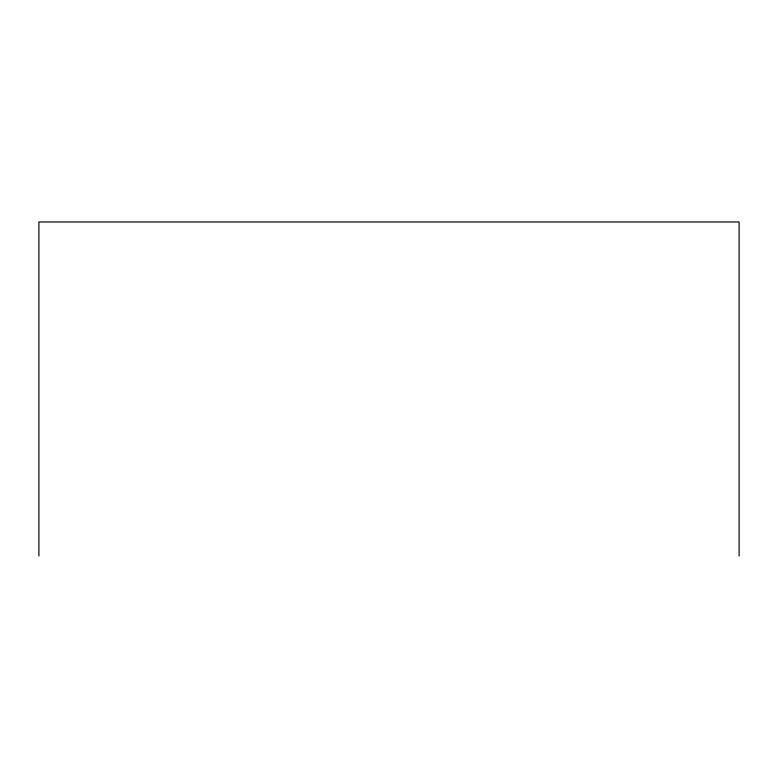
<?xml version="1.0" encoding="UTF-8"?>
<svg xmlns="http://www.w3.org/2000/svg" width="778" height="778" viewBox="0 0 778 778"><rect width="100%" height="100%" fill="white"/><g stroke="black" fill="none" stroke-linecap="round" stroke-linejoin="round"><path stroke-width="1.17" d="M739.1 556.027L739.1 221.973L38.9 221.973L38.9 556.027"/></g></svg>
